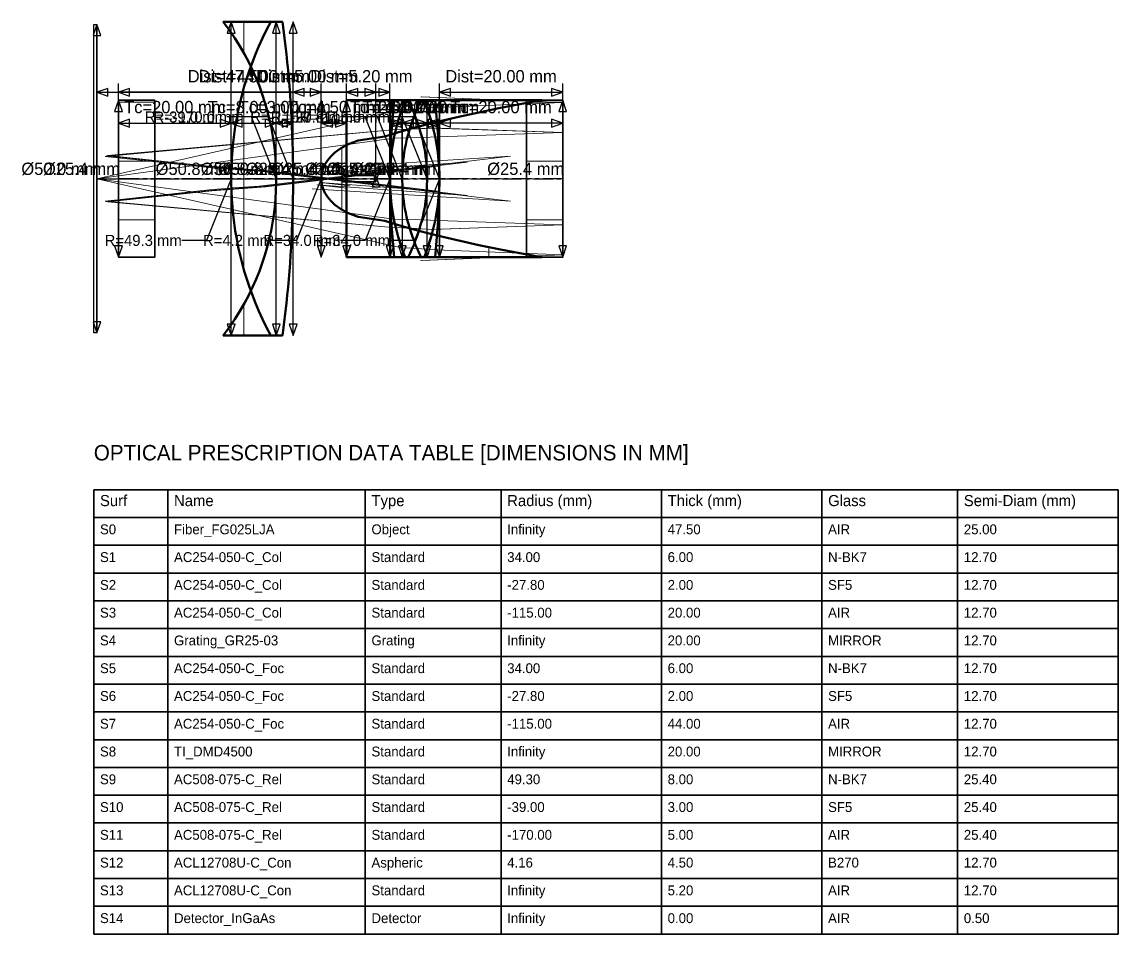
# Model space of a CAD drawing. Header units: metres. Extents: x -12 to 166, y -182 to 101.
# Drawn here: x -12.1 to 165.5, y -182.4 to -34.6 of the extents above; entities that cross this region are included whole.
import ezdxf
from ezdxf.enums import TextEntityAlignment as Align

# ---------------------------------------------------------------- set-up
doc = ezdxf.new("R2010")
doc.units = ezdxf.units.M
doc.linetypes.add('CENTER', pattern=[5.08, 3.175, -0.635, 0.635, -0.635])
for name, color, linetype, lineweight in [('ANNOTATIONS', 3, 'CONTINUOUS', 25), ('DIMENSIONS_LINEAR', 4, 'CONTINUOUS', 25), ('DIMENSIONS_RADIAL', 6, 'CONTINUOUS', 25), ('OPTICAL_AXIS', 1, 'CENTER', 25), ('OPTICS_COMPONENTS', 2, 'CONTINUOUS', 35), ('OPTICS_HATCH', 8, 'CONTINUOUS', 13), ('OPTICS_LENSES', 7, 'CONTINUOUS', 50), ('RAYS_785NM', 1, 'CONTINUOUS', 18), ('RAYS_850NM', 3, 'CONTINUOUS', 18), ('RAYS_900NM', 5, 'CONTINUOUS', 18), ('TITLE_BLOCK', 7, 'CONTINUOUS', 35)]:
    doc.layers.add(name, color=color, linetype=linetype, lineweight=lineweight)
doc.styles.add('OpenSansCondensed-Light', font='OpenSansCondensed-Light.ttf')
doc.dimstyles.new('EZDXF', dxfattribs={"dimtxt": 0.25, "dimasz": 0.175, "dimexe": 0.375, "dimexo": 0.125, "dimgap": 0.1, "dimtad": 1, "dimlfac": 100, "dimzin": 12, "dimdsep": 46, "dimtxsty": 'OpenSansCondensed-Light', "dimblk": 'ARCHTICK', "dimcen": 2.5, "dimazin": 3, "dimtfac": 0.5, "dimtmove": 2, "dimatfit": 3})

# ---------------------------------------------------------------- blocks, each defined once
blk = doc.blocks.new('_ARCHTICK')
at = {"color": 0, "linetype": 'BYBLOCK', "const_width": 0.15}
blk.add_lwpolyline([(-0.5, -0.5), (0.5, 0.5)], dxfattribs=at)

msp = doc.modelspace()

# ---------------------------------------------------------------- hatches: boundary and pattern name
at = {"layer": 'OPTICS_HATCH'}
h = msp.add_hatch(dxfattribs=at)
h.set_pattern_fill('ANSI31', scale=2.5, angle=45)
h.paths.add_polyline_path([(28.2, -34.6), (27.51, -35.9), (26.86, -37.21), (26.27, -38.51), (25.71, -39.81), (25.2, -41.11), (24.72, -42.42), (24.29, -43.72), (23.89, -45.02), (23.53, -46.32), (23.2, -47.63), (22.91, -48.93), (22.66, -50.23), (22.43, -51.53), (22.24, -52.84), (22.08, -54.14), (21.96, -55.44), (21.86, -56.74), (21.8, -58.05), (21.77, -59.35), (21.77, -60.65), (21.8, -61.95), (21.86, -63.26), (21.96, -64.56), (22.08, -65.86), (22.24, -67.16), (22.43, -68.47), (22.66, -69.77), (22.91, -71.07), (23.2, -72.37), (23.53, -73.68), (23.89, -74.98), (24.29, -76.28), (24.72, -77.58), (25.2, -78.89), (25.71, -80.19), (26.27, -81.49), (26.86, -82.79), (27.51, -84.1), (28.2, -85.4), (20.48, -85.4), (20.48, -85.4), (21.46, -84.1), (22.35, -82.79), (23.17, -81.49), (23.92, -80.19), (24.61, -78.89), (25.24, -77.58), (25.82, -76.28), (26.34, -74.98), (26.81, -73.68), (27.23, -72.37), (27.6, -71.07), (27.93, -69.77), (28.22, -68.47), (28.46, -67.16), (28.66, -65.86), (28.82, -64.56), (28.94, -63.26), (29.02, -61.95), (29.06, -60.65), (29.06, -59.35), (29.02, -58.05), (28.94, -56.74), (28.82, -55.44), (28.66, -54.14), (28.46, -52.84), (28.22, -51.53), (27.93, -50.23), (27.6, -48.93), (27.23, -47.63), (26.81, -46.32), (26.34, -45.02), (25.82, -43.72), (25.24, -42.42), (24.61, -41.11), (23.92, -39.81), (23.17, -38.51), (22.35, -37.21), (21.46, -35.9), (20.48, -34.6), (28.2, -34.6)])
h = msp.add_hatch(dxfattribs=at)
h.set_pattern_fill('ANSI31', scale=2.5, angle=45)
h.paths.add_polyline_path([(20.48, -34.6), (21.46, -35.9), (22.35, -37.21), (23.17, -38.51), (23.92, -39.81), (24.61, -41.11), (25.24, -42.42), (25.82, -43.72), (26.34, -45.02), (26.81, -46.32), (27.23, -47.63), (27.6, -48.93), (27.93, -50.23), (28.22, -51.53), (28.46, -52.84), (28.66, -54.14), (28.82, -55.44), (28.94, -56.74), (29.02, -58.05), (29.06, -59.35), (29.06, -60.65), (29.02, -61.95), (28.94, -63.26), (28.82, -64.56), (28.66, -65.86), (28.46, -67.16), (28.22, -68.47), (27.93, -69.77), (27.6, -71.07), (27.23, -72.37), (26.81, -73.68), (26.34, -74.98), (25.82, -76.28), (25.24, -77.58), (24.61, -78.89), (23.92, -80.19), (23.17, -81.49), (22.35, -82.79), (21.46, -84.1), (20.48, -85.4), (30.07, -85.4), (30.07, -85.4), (30.24, -84.1), (30.41, -82.79), (30.56, -81.49), (30.71, -80.19), (30.85, -78.89), (30.98, -77.58), (31.09, -76.28), (31.2, -74.98), (31.3, -73.68), (31.4, -72.37), (31.48, -71.07), (31.55, -69.77), (31.62, -68.47), (31.67, -67.16), (31.72, -65.86), (31.75, -64.56), (31.78, -63.26), (31.8, -61.95), (31.81, -60.65), (31.81, -59.35), (31.8, -58.05), (31.78, -56.74), (31.75, -55.44), (31.72, -54.14), (31.67, -52.84), (31.62, -51.53), (31.55, -50.23), (31.48, -48.93), (31.4, -47.63), (31.3, -46.32), (31.2, -45.02), (31.09, -43.72), (30.98, -42.42), (30.85, -41.11), (30.71, -39.81), (30.56, -38.51), (30.41, -37.21), (30.24, -35.9), (30.07, -34.6), (20.48, -34.6)])
h = msp.add_hatch(dxfattribs=at)
h.set_pattern_fill('ANSI37', scale=3, angle=45)
h.paths.add_polyline_path([(3.5, -72.7), (3.5, -47.3), (9.37, -47.3), (9.37, -72.7)])
h = msp.add_hatch(dxfattribs=at)
h.set_pattern_fill('ANSI31', scale=2.5, angle=45)
h.paths.add_polyline_path([(72.13, -47.3), (68.53, -47.95), (65.12, -48.6), (61.91, -49.25), (58.89, -49.91), (56.06, -50.56), (53.42, -51.21), (50.98, -51.86), (48.73, -52.51), (46.67, -53.16), (42.32, -53.81), (40.64, -54.46), (39.47, -55.12), (38.58, -55.77), (37.9, -56.42), (37.37, -57.07), (36.96, -57.72), (36.67, -58.37), (36.48, -59.02), (36.39, -59.67), (36.39, -60.33), (36.48, -60.98), (36.67, -61.63), (36.96, -62.28), (37.37, -62.93), (37.9, -63.58), (38.58, -64.23), (39.47, -64.88), (40.64, -65.54), (42.32, -66.19), (46.67, -66.84), (48.73, -67.49), (50.98, -68.14), (53.42, -68.79), (56.06, -69.44), (58.89, -70.09), (61.91, -70.75), (65.12, -71.4), (68.53, -72.05), (72.13, -72.7), (40.48, -72.7), (40.48, -72.7), (40.48, -72.05), (40.48, -71.4), (40.48, -70.75), (40.48, -70.09), (40.48, -69.44), (40.48, -68.79), (40.48, -68.14), (40.48, -67.49), (40.48, -66.84), (40.48, -66.19), (40.48, -65.54), (40.48, -64.88), (40.48, -64.23), (40.48, -63.58), (40.48, -62.93), (40.48, -62.28), (40.48, -61.63), (40.48, -60.98), (40.48, -60.33), (40.48, -59.67), (40.48, -59.02), (40.48, -58.37), (40.48, -57.72), (40.48, -57.07), (40.48, -56.42), (40.48, -55.77), (40.48, -55.12), (40.48, -54.46), (40.48, -53.81), (40.48, -53.16), (40.48, -52.51), (40.48, -51.86), (40.48, -51.21), (40.48, -50.56), (40.48, -49.91), (40.48, -49.25), (40.48, -48.6), (40.48, -47.95), (40.48, -47.3), (72.13, -47.3)])
h = msp.add_hatch(dxfattribs=at)
h.set_pattern_fill('ANSI31', scale=2.5, angle=45)
h.paths.add_polyline_path([(49.96, -47.3), (49.71, -47.95), (49.47, -48.6), (49.24, -49.25), (49.03, -49.91), (48.84, -50.56), (48.66, -51.21), (48.49, -51.86), (48.34, -52.51), (48.19, -53.16), (48.07, -53.81), (47.95, -54.46), (47.85, -55.12), (47.76, -55.77), (47.69, -56.42), (47.63, -57.07), (47.58, -57.72), (47.54, -58.37), (47.51, -59.02), (47.5, -59.67), (47.5, -60.33), (47.51, -60.98), (47.54, -61.63), (47.58, -62.28), (47.63, -62.93), (47.69, -63.58), (47.76, -64.23), (47.85, -64.88), (47.95, -65.54), (48.07, -66.19), (48.19, -66.84), (48.34, -67.49), (48.49, -68.14), (48.66, -68.79), (48.84, -69.44), (49.03, -70.09), (49.24, -70.75), (49.47, -71.4), (49.71, -72.05), (49.96, -72.7), (50.43, -72.7), (50.43, -72.7), (50.75, -72.05), (51.06, -71.4), (51.34, -70.75), (51.6, -70.09), (51.85, -69.44), (52.07, -68.79), (52.28, -68.14), (52.47, -67.49), (52.65, -66.84), (52.8, -66.19), (52.94, -65.54), (53.07, -64.88), (53.18, -64.23), (53.27, -63.58), (53.35, -62.93), (53.41, -62.28), (53.45, -61.63), (53.48, -60.98), (53.5, -60.33), (53.5, -59.67), (53.48, -59.02), (53.45, -58.37), (53.41, -57.72), (53.35, -57.07), (53.27, -56.42), (53.18, -55.77), (53.07, -55.12), (52.94, -54.46), (52.8, -53.81), (52.65, -53.16), (52.47, -52.51), (52.28, -51.86), (52.07, -51.21), (51.85, -50.56), (51.6, -49.91), (51.34, -49.25), (51.06, -48.6), (50.75, -47.95), (50.43, -47.3), (49.96, -47.3)])
h = msp.add_hatch(dxfattribs=at)
h.set_pattern_fill('ANSI31', scale=2.5, angle=45)
h.paths.add_polyline_path([(52.57, -72.7), (52.25, -72.05), (51.94, -71.4), (51.66, -70.75), (51.4, -70.09), (51.15, -69.44), (50.93, -68.79), (50.72, -68.14), (50.53, -67.49), (50.35, -66.84), (50.2, -66.19), (50.06, -65.54), (49.93, -64.88), (49.82, -64.23), (49.73, -63.58), (49.65, -62.93), (49.59, -62.28), (49.55, -61.63), (49.52, -60.98), (49.5, -60.33), (49.5, -59.67), (49.52, -59.02), (49.55, -58.37), (49.59, -57.72), (49.65, -57.07), (49.73, -56.42), (49.82, -55.77), (49.93, -55.12), (50.06, -54.46), (50.2, -53.81), (50.35, -53.16), (50.53, -52.51), (50.72, -51.86), (50.93, -51.21), (51.15, -50.56), (51.4, -49.91), (51.66, -49.25), (51.94, -48.6), (52.25, -47.95), (52.57, -47.3), (48.2, -47.3), (48.2, -47.3), (48.13, -47.95), (48.07, -48.6), (48, -49.25), (47.94, -49.91), (47.89, -50.56), (47.84, -51.21), (47.79, -51.86), (47.74, -52.51), (47.7, -53.16), (47.67, -53.81), (47.63, -54.46), (47.6, -55.12), (47.58, -55.77), (47.56, -56.42), (47.54, -57.07), (47.52, -57.72), (47.51, -58.37), (47.5, -59.02), (47.5, -59.67), (47.5, -60.33), (47.5, -60.98), (47.51, -61.63), (47.52, -62.28), (47.54, -62.93), (47.56, -63.58), (47.58, -64.23), (47.6, -64.88), (47.63, -65.54), (47.67, -66.19), (47.7, -66.84), (47.74, -67.49), (47.79, -68.14), (47.84, -68.79), (47.89, -69.44), (47.94, -70.09), (48, -70.75), (48.07, -71.4), (48.13, -72.05), (48.2, -72.7), (52.57, -72.7)])
h = msp.add_hatch(dxfattribs=at)
h.set_pattern_fill('ANSI31', scale=2.5, angle=45)
h.paths.add_polyline_path([(53.04, -72.7), (53.29, -72.05), (53.53, -71.4), (53.76, -70.75), (53.97, -70.09), (54.16, -69.44), (54.34, -68.79), (54.51, -68.14), (54.66, -67.49), (54.81, -66.84), (54.93, -66.19), (55.05, -65.54), (55.15, -64.88), (55.24, -64.23), (55.31, -63.58), (55.37, -62.93), (55.42, -62.28), (55.46, -61.63), (55.49, -60.98), (55.5, -60.33), (55.5, -59.67), (55.49, -59.02), (55.46, -58.37), (55.42, -57.72), (55.37, -57.07), (55.31, -56.42), (55.24, -55.77), (55.15, -55.12), (55.05, -54.46), (54.93, -53.81), (54.81, -53.16), (54.66, -52.51), (54.51, -51.86), (54.34, -51.21), (54.16, -50.56), (53.97, -49.91), (53.76, -49.25), (53.53, -48.6), (53.29, -47.95), (53.04, -47.3), (52.57, -47.3), (52.57, -47.3), (52.25, -47.95), (51.94, -48.6), (51.66, -49.25), (51.4, -49.91), (51.15, -50.56), (50.93, -51.21), (50.72, -51.86), (50.53, -52.51), (50.35, -53.16), (50.2, -53.81), (50.06, -54.46), (49.93, -55.12), (49.82, -55.77), (49.73, -56.42), (49.65, -57.07), (49.59, -57.72), (49.55, -58.37), (49.52, -59.02), (49.5, -59.67), (49.5, -60.33), (49.52, -60.98), (49.55, -61.63), (49.59, -62.28), (49.65, -62.93), (49.73, -63.58), (49.82, -64.23), (49.93, -64.88), (50.06, -65.54), (50.2, -66.19), (50.35, -66.84), (50.53, -67.49), (50.72, -68.14), (50.93, -68.79), (51.15, -69.44), (51.4, -70.09), (51.66, -70.75), (51.94, -71.4), (52.25, -72.05), (52.57, -72.7), (53.04, -72.7)])
h = msp.add_hatch(dxfattribs=at)
h.set_pattern_fill('ANSI31', scale=2.5, angle=45)
h.paths.add_polyline_path([(50.43, -47.3), (50.75, -47.95), (51.06, -48.6), (51.34, -49.25), (51.6, -49.91), (51.85, -50.56), (52.07, -51.21), (52.28, -51.86), (52.47, -52.51), (52.65, -53.16), (52.8, -53.81), (52.94, -54.46), (53.07, -55.12), (53.18, -55.77), (53.27, -56.42), (53.35, -57.07), (53.41, -57.72), (53.45, -58.37), (53.48, -59.02), (53.5, -59.67), (53.5, -60.33), (53.48, -60.98), (53.45, -61.63), (53.41, -62.28), (53.35, -62.93), (53.27, -63.58), (53.18, -64.23), (53.07, -64.88), (52.94, -65.54), (52.8, -66.19), (52.65, -66.84), (52.47, -67.49), (52.28, -68.14), (52.07, -68.79), (51.85, -69.44), (51.6, -70.09), (51.34, -70.75), (51.06, -71.4), (50.75, -72.05), (50.43, -72.7), (54.8, -72.7), (54.8, -72.7), (54.87, -72.05), (54.93, -71.4), (55, -70.75), (55.06, -70.09), (55.11, -69.44), (55.16, -68.79), (55.21, -68.14), (55.26, -67.49), (55.3, -66.84), (55.33, -66.19), (55.37, -65.54), (55.4, -64.88), (55.42, -64.23), (55.44, -63.58), (55.46, -62.93), (55.48, -62.28), (55.49, -61.63), (55.5, -60.98), (55.5, -60.33), (55.5, -59.67), (55.5, -59.02), (55.49, -58.37), (55.48, -57.72), (55.46, -57.07), (55.44, -56.42), (55.42, -55.77), (55.4, -55.12), (55.37, -54.46), (55.33, -53.81), (55.3, -53.16), (55.26, -52.51), (55.21, -51.86), (55.16, -51.21), (55.11, -50.56), (55.06, -49.91), (55, -49.25), (54.93, -48.6), (54.87, -47.95), (54.8, -47.3), (50.43, -47.3)])
h = msp.add_hatch(dxfattribs=at)
h.set_pattern_fill('ANSI37', scale=3, angle=45)
h.paths.add_polyline_path([(75.5, -47.3), (75.5, -72.7), (69.63, -72.7), (69.63, -47.3)])

# ---------------------------------------------------------------- linework, layer by layer
at = {"layer": 'ANNOTATIONS'}
msp.add_lwpolyline([(0, -35), (0, -85), (-0.5, -85), (-0.5, -35)], close=True, dxfattribs=at)
at = {"layer": 'DIMENSIONS_LINEAR'}
for p, q in [((0, -85), (0, -35)), ((21.76, -85.4), (21.76, -34.6)), ((29.07, -85.4), (29.07, -34.6)), ((31.81, -85.4), (31.81, -34.6)), ((0, -60), (0, -44.6)), ((0, -46), (47.5, -46)), ((3.5, -60), (3.5, -44.6)), ((47.5, -46), (3.5, -46)), ((31.81, -60), (31.81, -44.6)), ((31.81, -46), (36.37, -46)), ((36.37, -60), (36.37, -44.6)), ((40.48, -60), (40.48, -44.6)), ((40.48, -46), (45.23, -46)), ((45.23, -60), (45.23, -44.6)), ((47.5, -60), (47.5, -44.6)), ((47.5, -60), (47.5, -44.6)), ((55.5, -60), (55.5, -44.6)), ((55.5, -46), (75.5, -46)), ((75.5, -60), (75.5, -44.6)), ((3.5, -47.3), (3.5, -72.7)), ((36.37, -72.7), (36.37, -47.3)), ((40.48, -72.7), (40.48, -47.3)), ((47.5, -72.7), (47.5, -47.3)), ((47.5, -47.3), (47.5, -72.7)), ((49.5, -47.3), (49.5, -72.7)), ((53.5, -72.7), (53.5, -47.3)), ((55.5, -72.7), (55.5, -47.3)), ((55.5, -47.3), (55.5, -72.7)), ((75.5, -72.7), (75.5, -47.3)), ((3.5, -60), (3.5, -50.1)), ((3.5, -51), (21.76, -51)), ((21.76, -60), (21.76, -50.1)), ((21.76, -60), (21.76, -50.1)), ((21.76, -51), (29.07, -51)), ((29.07, -60), (29.07, -50.1)), ((29.07, -60), (29.07, -50.1)), ((29.07, -51), (31.81, -51)), ((31.81, -60), (31.81, -50.1)), ((36.37, -60), (36.37, -50.1)), ((36.37, -51), (40.48, -51)), ((40.48, -60), (40.48, -50.1)), ((47.5, -60), (47.5, -50.1)), ((47.5, -60), (47.5, -50.1)), ((47.5, -51), (53.5, -51)), ((49.5, -51), (47.5, -51)), ((49.5, -60), (49.5, -50.1)), ((49.5, -60), (49.5, -50.1)), ((55.5, -51), (49.5, -51)), ((53.5, -60), (53.5, -50.1)), ((53.5, -60), (53.5, -50.1)), ((53.5, -51), (55.5, -51)), ((55.5, -60), (55.5, -50.1)), ((55.5, -60), (55.5, -50.1)), ((55.5, -60), (55.5, -50.1)), ((75.5, -51), (55.5, -51)), ((75.5, -60), (75.5, -50.1)), ((45.23, -60.5), (45.23, -59.5))]:
    msp.add_line(p, q, dxfattribs=at)
for points in [[(0, -35), (-0.63, -36.8), (0.63, -36.8)], [(21.76, -34.6), (21.13, -36.4), (22.39, -36.4)], [(29.07, -34.6), (28.44, -36.4), (29.7, -36.4)], [(31.81, -34.6), (31.18, -36.4), (32.44, -36.4)], [(0, -46), (1.8, -46.63), (1.8, -45.37)], [(3.5, -46), (5.3, -46.63), (5.3, -45.37)], [(31.81, -46), (33.61, -46.63), (33.61, -45.37)], [(36.37, -46), (34.57, -45.37), (34.57, -46.63)], [(40.48, -46), (42.28, -46.63), (42.28, -45.37)], [(45.23, -46), (43.43, -45.37), (43.43, -46.63)], [(47.5, -46), (45.7, -45.37), (45.7, -46.63)], [(47.5, -46), (45.7, -45.37), (45.7, -46.63)], [(55.5, -46), (57.3, -46.63), (57.3, -45.37)], [(75.5, -46), (73.7, -45.37), (73.7, -46.63)], [(3.5, -47.3), (2.87, -49.1), (4.13, -49.1)], [(36.37, -47.3), (35.74, -49.1), (37, -49.1)], [(40.48, -47.3), (39.85, -49.1), (41.11, -49.1)], [(47.5, -47.3), (46.87, -49.1), (48.13, -49.1)], [(47.5, -47.3), (46.87, -49.1), (48.13, -49.1)], [(49.5, -47.3), (48.87, -49.1), (50.13, -49.1)], [(53.5, -47.3), (52.87, -49.1), (54.13, -49.1)], [(55.5, -47.3), (54.87, -49.1), (56.13, -49.1)], [(55.5, -47.3), (54.87, -49.1), (56.13, -49.1)], [(75.5, -47.3), (74.87, -49.1), (76.13, -49.1)], [(3.5, -51), (5.3, -51.63), (5.3, -50.37)], [(21.76, -51), (19.96, -50.37), (19.96, -51.63)], [(21.76, -51), (23.56, -51.63), (23.56, -50.37)], [(29.07, -51), (27.27, -50.37), (27.27, -51.63)], [(29.07, -51), (30.87, -51.63), (30.87, -50.37)], [(31.81, -51), (30.01, -50.37), (30.01, -51.63)], [(36.37, -51), (38.17, -51.63), (38.17, -50.37)], [(40.48, -51), (38.68, -50.37), (38.68, -51.63)], [(47.5, -51), (49.3, -51.63), (49.3, -50.37)], [(47.5, -51), (49.3, -51.63), (49.3, -50.37)], [(49.5, -51), (47.7, -50.37), (47.7, -51.63)], [(49.5, -51), (51.3, -51.63), (51.3, -50.37)], [(53.5, -51), (51.7, -50.37), (51.7, -51.63)], [(53.5, -51), (55.3, -51.63), (55.3, -50.37)], [(55.5, -51), (53.7, -50.37), (53.7, -51.63)], [(55.5, -51), (53.7, -50.37), (53.7, -51.63)], [(55.5, -51), (57.3, -51.63), (57.3, -50.37)], [(75.5, -51), (73.7, -50.37), (73.7, -51.63)], [(45.23, -60.5), (45.86, -58.7), (44.6, -58.7)], [(45.23, -59.5), (44.6, -61.3), (45.86, -61.3)], [(3.5, -72.7), (4.13, -70.9), (2.87, -70.9)], [(36.37, -72.7), (37, -70.9), (35.74, -70.9)], [(40.48, -72.7), (41.11, -70.9), (39.85, -70.9)], [(47.5, -72.7), (48.13, -70.9), (46.87, -70.9)], [(47.5, -72.7), (48.13, -70.9), (46.87, -70.9)], [(49.5, -72.7), (50.13, -70.9), (48.87, -70.9)], [(53.5, -72.7), (54.13, -70.9), (52.87, -70.9)], [(55.5, -72.7), (56.13, -70.9), (54.87, -70.9)], [(55.5, -72.7), (56.13, -70.9), (54.87, -70.9)], [(75.5, -72.7), (76.13, -70.9), (74.87, -70.9)], [(0, -85), (0.63, -83.2), (-0.63, -83.2)], [(21.76, -85.4), (22.39, -83.6), (21.13, -83.6)], [(29.07, -85.4), (29.7, -83.6), (28.44, -83.6)], [(31.81, -85.4), (32.44, -83.6), (31.18, -83.6)]]:
    msp.add_lwpolyline(points, close=True, dxfattribs=at)
at = {"layer": 'OPTICAL_AXIS'}
for p, q in [((0, -60), (47.5, -60)), ((47.5, -60), (3.5, -60)), ((3.5, -60), (21.76, -60)), ((21.76, -60), (29.07, -60)), ((29.07, -60), (31.81, -60)), ((31.81, -60), (36.37, -60)), ((36.37, -60), (40.48, -60)), ((40.48, -60), (45.23, -60)), ((47.5, -60), (53.5, -60)), ((49.5, -60), (47.5, -60)), ((55.5, -60), (49.5, -60)), ((53.5, -60), (55.5, -60)), ((55.5, -60), (75.5, -60)), ((75.5, -60), (55.5, -60))]:
    msp.add_line(p, q, dxfattribs=at)
at = {"layer": 'OPTICS_COMPONENTS'}
for points in [[(3.5, -72.7), (3.5, -47.3), (9.37, -47.3), (9.37, -72.7)], [(75.5, -47.3), (75.5, -72.7), (69.63, -72.7), (69.63, -47.3)], [(45.23, -59.5), (45.23, -60.5), (39.75, -60.5), (39.75, -59.5)]]:
    msp.add_lwpolyline(points, close=True, dxfattribs=at)
at = {"layer": 'OPTICS_LENSES'}
for points in [[(28.2, -34.6), (27.51, -35.9), (26.86, -37.21), (26.27, -38.51), (25.71, -39.81), (25.2, -41.11), (24.72, -42.42), (24.29, -43.72), (23.89, -45.02), (23.53, -46.32), (23.2, -47.63), (22.91, -48.93), (22.66, -50.23), (22.43, -51.53), (22.24, -52.84), (22.08, -54.14), (21.96, -55.44), (21.86, -56.74), (21.8, -58.05), (21.77, -59.35), (21.77, -60.65), (21.8, -61.95), (21.86, -63.26), (21.96, -64.56), (22.08, -65.86), (22.24, -67.16), (22.43, -68.47), (22.66, -69.77), (22.91, -71.07), (23.2, -72.37), (23.53, -73.68), (23.89, -74.98), (24.29, -76.28), (24.72, -77.58), (25.2, -78.89), (25.71, -80.19), (26.27, -81.49), (26.86, -82.79), (27.51, -84.1), (28.2, -85.4), (20.48, -85.4), (20.48, -85.4), (21.46, -84.1), (22.35, -82.79), (23.17, -81.49), (23.92, -80.19), (24.61, -78.89), (25.24, -77.58), (25.82, -76.28), (26.34, -74.98), (26.81, -73.68), (27.23, -72.37), (27.6, -71.07), (27.93, -69.77), (28.22, -68.47), (28.46, -67.16), (28.66, -65.86), (28.82, -64.56), (28.94, -63.26), (29.02, -61.95), (29.06, -60.65), (29.06, -59.35), (29.02, -58.05), (28.94, -56.74), (28.82, -55.44), (28.66, -54.14), (28.46, -52.84), (28.22, -51.53), (27.93, -50.23), (27.6, -48.93), (27.23, -47.63), (26.81, -46.32), (26.34, -45.02), (25.82, -43.72), (25.24, -42.42), (24.61, -41.11), (23.92, -39.81), (23.17, -38.51), (22.35, -37.21), (21.46, -35.9), (20.48, -34.6), (28.2, -34.6)], [(20.48, -34.6), (21.46, -35.9), (22.35, -37.21), (23.17, -38.51), (23.92, -39.81), (24.61, -41.11), (25.24, -42.42), (25.82, -43.72), (26.34, -45.02), (26.81, -46.32), (27.23, -47.63), (27.6, -48.93), (27.93, -50.23), (28.22, -51.53), (28.46, -52.84), (28.66, -54.14), (28.82, -55.44), (28.94, -56.74), (29.02, -58.05), (29.06, -59.35), (29.06, -60.65), (29.02, -61.95), (28.94, -63.26), (28.82, -64.56), (28.66, -65.86), (28.46, -67.16), (28.22, -68.47), (27.93, -69.77), (27.6, -71.07), (27.23, -72.37), (26.81, -73.68), (26.34, -74.98), (25.82, -76.28), (25.24, -77.58), (24.61, -78.89), (23.92, -80.19), (23.17, -81.49), (22.35, -82.79), (21.46, -84.1), (20.48, -85.4), (30.07, -85.4), (30.07, -85.4), (30.24, -84.1), (30.41, -82.79), (30.56, -81.49), (30.71, -80.19), (30.85, -78.89), (30.98, -77.58), (31.09, -76.28), (31.2, -74.98), (31.3, -73.68), (31.4, -72.37), (31.48, -71.07), (31.55, -69.77), (31.62, -68.47), (31.67, -67.16), (31.72, -65.86), (31.75, -64.56), (31.78, -63.26), (31.8, -61.95), (31.81, -60.65), (31.81, -59.35), (31.8, -58.05), (31.78, -56.74), (31.75, -55.44), (31.72, -54.14), (31.67, -52.84), (31.62, -51.53), (31.55, -50.23), (31.48, -48.93), (31.4, -47.63), (31.3, -46.32), (31.2, -45.02), (31.09, -43.72), (30.98, -42.42), (30.85, -41.11), (30.71, -39.81), (30.56, -38.51), (30.41, -37.21), (30.24, -35.9), (30.07, -34.6), (20.48, -34.6)], [(72.13, -47.3), (68.53, -47.95), (65.12, -48.6), (61.91, -49.25), (58.89, -49.91), (56.06, -50.56), (53.42, -51.21), (50.98, -51.86), (48.73, -52.51), (46.67, -53.16), (42.32, -53.81), (40.64, -54.46), (39.47, -55.12), (38.58, -55.77), (37.9, -56.42), (37.37, -57.07), (36.96, -57.72), (36.67, -58.37), (36.48, -59.02), (36.39, -59.67), (36.39, -60.33), (36.48, -60.98), (36.67, -61.63), (36.96, -62.28), (37.37, -62.93), (37.9, -63.58), (38.58, -64.23), (39.47, -64.88), (40.64, -65.54), (42.32, -66.19), (46.67, -66.84), (48.73, -67.49), (50.98, -68.14), (53.42, -68.79), (56.06, -69.44), (58.89, -70.09), (61.91, -70.75), (65.12, -71.4), (68.53, -72.05), (72.13, -72.7), (40.48, -72.7), (40.48, -72.7), (40.48, -72.05), (40.48, -71.4), (40.48, -70.75), (40.48, -70.09), (40.48, -69.44), (40.48, -68.79), (40.48, -68.14), (40.48, -67.49), (40.48, -66.84), (40.48, -66.19), (40.48, -65.54), (40.48, -64.88), (40.48, -64.23), (40.48, -63.58), (40.48, -62.93), (40.48, -62.28), (40.48, -61.63), (40.48, -60.98), (40.48, -60.33), (40.48, -59.67), (40.48, -59.02), (40.48, -58.37), (40.48, -57.72), (40.48, -57.07), (40.48, -56.42), (40.48, -55.77), (40.48, -55.12), (40.48, -54.46), (40.48, -53.81), (40.48, -53.16), (40.48, -52.51), (40.48, -51.86), (40.48, -51.21), (40.48, -50.56), (40.48, -49.91), (40.48, -49.25), (40.48, -48.6), (40.48, -47.95), (40.48, -47.3), (72.13, -47.3)], [(49.96, -47.3), (49.71, -47.95), (49.47, -48.6), (49.24, -49.25), (49.03, -49.91), (48.84, -50.56), (48.66, -51.21), (48.49, -51.86), (48.34, -52.51), (48.19, -53.16), (48.07, -53.81), (47.95, -54.46), (47.85, -55.12), (47.76, -55.77), (47.69, -56.42), (47.63, -57.07), (47.58, -57.72), (47.54, -58.37), (47.51, -59.02), (47.5, -59.67), (47.5, -60.33), (47.51, -60.98), (47.54, -61.63), (47.58, -62.28), (47.63, -62.93), (47.69, -63.58), (47.76, -64.23), (47.85, -64.88), (47.95, -65.54), (48.07, -66.19), (48.19, -66.84), (48.34, -67.49), (48.49, -68.14), (48.66, -68.79), (48.84, -69.44), (49.03, -70.09), (49.24, -70.75), (49.47, -71.4), (49.71, -72.05), (49.96, -72.7), (50.43, -72.7), (50.43, -72.7), (50.75, -72.05), (51.06, -71.4), (51.34, -70.75), (51.6, -70.09), (51.85, -69.44), (52.07, -68.79), (52.28, -68.14), (52.47, -67.49), (52.65, -66.84), (52.8, -66.19), (52.94, -65.54), (53.07, -64.88), (53.18, -64.23), (53.27, -63.58), (53.35, -62.93), (53.41, -62.28), (53.45, -61.63), (53.48, -60.98), (53.5, -60.33), (53.5, -59.67), (53.48, -59.02), (53.45, -58.37), (53.41, -57.72), (53.35, -57.07), (53.27, -56.42), (53.18, -55.77), (53.07, -55.12), (52.94, -54.46), (52.8, -53.81), (52.65, -53.16), (52.47, -52.51), (52.28, -51.86), (52.07, -51.21), (51.85, -50.56), (51.6, -49.91), (51.34, -49.25), (51.06, -48.6), (50.75, -47.95), (50.43, -47.3), (49.96, -47.3)], [(52.57, -72.7), (52.25, -72.05), (51.94, -71.4), (51.66, -70.75), (51.4, -70.09), (51.15, -69.44), (50.93, -68.79), (50.72, -68.14), (50.53, -67.49), (50.35, -66.84), (50.2, -66.19), (50.06, -65.54), (49.93, -64.88), (49.82, -64.23), (49.73, -63.58), (49.65, -62.93), (49.59, -62.28), (49.55, -61.63), (49.52, -60.98), (49.5, -60.33), (49.5, -59.67), (49.52, -59.02), (49.55, -58.37), (49.59, -57.72), (49.65, -57.07), (49.73, -56.42), (49.82, -55.77), (49.93, -55.12), (50.06, -54.46), (50.2, -53.81), (50.35, -53.16), (50.53, -52.51), (50.72, -51.86), (50.93, -51.21), (51.15, -50.56), (51.4, -49.91), (51.66, -49.25), (51.94, -48.6), (52.25, -47.95), (52.57, -47.3), (48.2, -47.3), (48.2, -47.3), (48.13, -47.95), (48.07, -48.6), (48, -49.25), (47.94, -49.91), (47.89, -50.56), (47.84, -51.21), (47.79, -51.86), (47.74, -52.51), (47.7, -53.16), (47.67, -53.81), (47.63, -54.46), (47.6, -55.12), (47.58, -55.77), (47.56, -56.42), (47.54, -57.07), (47.52, -57.72), (47.51, -58.37), (47.5, -59.02), (47.5, -59.67), (47.5, -60.33), (47.5, -60.98), (47.51, -61.63), (47.52, -62.28), (47.54, -62.93), (47.56, -63.58), (47.58, -64.23), (47.6, -64.88), (47.63, -65.54), (47.67, -66.19), (47.7, -66.84), (47.74, -67.49), (47.79, -68.14), (47.84, -68.79), (47.89, -69.44), (47.94, -70.09), (48, -70.75), (48.07, -71.4), (48.13, -72.05), (48.2, -72.7), (52.57, -72.7)], [(53.04, -72.7), (53.29, -72.05), (53.53, -71.4), (53.76, -70.75), (53.97, -70.09), (54.16, -69.44), (54.34, -68.79), (54.51, -68.14), (54.66, -67.49), (54.81, -66.84), (54.93, -66.19), (55.05, -65.54), (55.15, -64.88), (55.24, -64.23), (55.31, -63.58), (55.37, -62.93), (55.42, -62.28), (55.46, -61.63), (55.49, -60.98), (55.5, -60.33), (55.5, -59.67), (55.49, -59.02), (55.46, -58.37), (55.42, -57.72), (55.37, -57.07), (55.31, -56.42), (55.24, -55.77), (55.15, -55.12), (55.05, -54.46), (54.93, -53.81), (54.81, -53.16), (54.66, -52.51), (54.51, -51.86), (54.34, -51.21), (54.16, -50.56), (53.97, -49.91), (53.76, -49.25), (53.53, -48.6), (53.29, -47.95), (53.04, -47.3), (52.57, -47.3), (52.57, -47.3), (52.25, -47.95), (51.94, -48.6), (51.66, -49.25), (51.4, -49.91), (51.15, -50.56), (50.93, -51.21), (50.72, -51.86), (50.53, -52.51), (50.35, -53.16), (50.2, -53.81), (50.06, -54.46), (49.93, -55.12), (49.82, -55.77), (49.73, -56.42), (49.65, -57.07), (49.59, -57.72), (49.55, -58.37), (49.52, -59.02), (49.5, -59.67), (49.5, -60.33), (49.52, -60.98), (49.55, -61.63), (49.59, -62.28), (49.65, -62.93), (49.73, -63.58), (49.82, -64.23), (49.93, -64.88), (50.06, -65.54), (50.2, -66.19), (50.35, -66.84), (50.53, -67.49), (50.72, -68.14), (50.93, -68.79), (51.15, -69.44), (51.4, -70.09), (51.66, -70.75), (51.94, -71.4), (52.25, -72.05), (52.57, -72.7), (53.04, -72.7)], [(50.43, -47.3), (50.75, -47.95), (51.06, -48.6), (51.34, -49.25), (51.6, -49.91), (51.85, -50.56), (52.07, -51.21), (52.28, -51.86), (52.47, -52.51), (52.65, -53.16), (52.8, -53.81), (52.94, -54.46), (53.07, -55.12), (53.18, -55.77), (53.27, -56.42), (53.35, -57.07), (53.41, -57.72), (53.45, -58.37), (53.48, -59.02), (53.5, -59.67), (53.5, -60.33), (53.48, -60.98), (53.45, -61.63), (53.41, -62.28), (53.35, -62.93), (53.27, -63.58), (53.18, -64.23), (53.07, -64.88), (52.94, -65.54), (52.8, -66.19), (52.65, -66.84), (52.47, -67.49), (52.28, -68.14), (52.07, -68.79), (51.85, -69.44), (51.6, -70.09), (51.34, -70.75), (51.06, -71.4), (50.75, -72.05), (50.43, -72.7), (54.8, -72.7), (54.8, -72.7), (54.87, -72.05), (54.93, -71.4), (55, -70.75), (55.06, -70.09), (55.11, -69.44), (55.16, -68.79), (55.21, -68.14), (55.26, -67.49), (55.3, -66.84), (55.33, -66.19), (55.37, -65.54), (55.4, -64.88), (55.42, -64.23), (55.44, -63.58), (55.46, -62.93), (55.48, -62.28), (55.49, -61.63), (55.5, -60.98), (55.5, -60.33), (55.5, -59.67), (55.5, -59.02), (55.49, -58.37), (55.48, -57.72), (55.46, -57.07), (55.44, -56.42), (55.42, -55.77), (55.4, -55.12), (55.37, -54.46), (55.33, -53.81), (55.3, -53.16), (55.26, -52.51), (55.21, -51.86), (55.16, -51.21), (55.11, -50.56), (55.06, -49.91), (55, -49.25), (54.93, -48.6), (54.87, -47.95), (54.8, -47.3), (50.43, -47.3)]]:
    msp.add_lwpolyline(points, close=True, dxfattribs=at)
at = {"layer": 'RAYS_785NM'}
for p, q in [((75.5, -47.66), (52.51, -46.73)), ((54.92, -48.49), (75.5, -47.66)), ((0, -60), (49.41, -48.77)), ((49.41, -48.77), (51.11, -48.73)), ((51.11, -48.73), (54.92, -48.49)), ((47.86, -52.07), (1.35, -56.38)), ((51, -51.99), (47.86, -52.07)), ((54.25, -51.78), (51, -51.99)), ((52.69, -53.34), (55.3, -53.22)), ((75.5, -52.53), (54.25, -51.78)), ((55.3, -53.22), (75.5, -52.53)), ((0, -60), (48.14, -53.44)), ((48.14, -53.44), (52.69, -53.34)), ((1.35, -56.38), (18.18, -58.18)), ((26.28, -61.21), (67.01, -56.33)), ((67.01, -56.33), (34.89, -58.38)), ((18.18, -58.18), (22.13, -58.5)), ((22.13, -58.5), (26.28, -58.79)), ((0, -60), (49.41, -71.23)), ((0, -60), (48.14, -66.56)), ((0, -60), (47.5, -60)), ((47.58, -60), (1.33, -60)), ((1.33, -60), (18.13, -60)), ((18.13, -60), (22.07, -60)), ((22.07, -60), (26.22, -60)), ((26.22, -60), (65.33, -60)), ((26.28, -58.79), (67.01, -63.67)), ((65.33, -60), (34.85, -60)), ((47.5, -60), (53.5, -60)), ((49.81, -60), (47.58, -60)), ((55.29, -60), (49.81, -60)), ((53.5, -60), (55.5, -60)), ((75.5, -60), (55.29, -60)), ((55.5, -60), (75.5, -60)), ((1.35, -63.62), (18.18, -61.82)), ((18.18, -61.82), (22.13, -61.5)), ((22.13, -61.5), (26.28, -61.21)), ((67.01, -63.67), (34.89, -61.62)), ((47.86, -67.93), (1.35, -63.62)), ((48.14, -66.56), (52.69, -66.66)), ((52.69, -66.66), (55.3, -66.78)), ((75.5, -67.47), (54.25, -68.22)), ((55.3, -66.78), (75.5, -67.47)), ((51, -68.01), (47.86, -67.93)), ((54.25, -68.22), (51, -68.01)), ((49.41, -71.23), (51.11, -71.27)), ((51.11, -71.27), (54.92, -71.51)), ((75.5, -72.34), (52.51, -73.27)), ((54.92, -71.51), (75.5, -72.34))]:
    msp.add_line(p, q, dxfattribs=at)
at = {"layer": 'RAYS_850NM'}
for p, q in [((75.5, -47.66), (52.57, -46.73)), ((54.92, -48.49), (75.5, -47.66)), ((0, -60), (49.41, -48.77)), ((49.41, -48.77), (51.11, -48.73)), ((51.11, -48.73), (54.92, -48.49)), ((47.84, -52.08), (1.58, -56.31)), ((50.94, -52), (47.84, -52.08)), ((54.3, -51.79), (50.94, -52)), ((52.69, -53.34), (55.3, -53.22)), ((75.5, -52.52), (54.3, -51.79)), ((55.3, -53.22), (75.5, -52.52)), ((0, -60), (48.14, -53.44)), ((48.14, -53.44), (52.69, -53.34)), ((1.58, -56.31), (18.43, -58.09)), ((18.43, -58.09), (23.06, -58.46)), ((23.06, -58.46), (26.91, -58.73)), ((26.91, -61.27), (60.02, -57.3)), ((60.02, -57.3), (35.67, -58.99)), ((35.67, -58.99), (40.52, -58.48)), ((0, -60), (49.41, -71.23)), ((0, -60), (48.14, -66.56)), ((0, -60), (47.5, -60)), ((47.56, -60), (1.57, -60)), ((1.57, -60), (18.37, -60)), ((18.37, -60), (23.01, -60)), ((23.01, -60), (26.86, -60)), ((26.86, -60), (59.33, -60)), ((26.91, -58.73), (60.02, -62.7)), ((59.33, -60), (35.61, -60)), ((35.61, -60), (40.46, -60)), ((47.5, -60), (53.5, -60)), ((49.75, -60), (47.56, -60)), ((55.33, -60), (49.75, -60)), ((53.5, -60), (55.5, -60)), ((75.5, -60), (55.33, -60)), ((55.5, -60), (75.5, -60)), ((1.58, -63.69), (18.43, -61.91)), ((18.43, -61.91), (23.06, -61.54)), ((23.06, -61.54), (26.91, -61.27)), ((60.02, -62.7), (35.67, -61.01)), ((35.67, -61.01), (40.52, -61.52)), ((47.84, -67.92), (1.58, -63.69)), ((48.14, -66.56), (52.69, -66.66)), ((52.69, -66.66), (55.3, -66.78)), ((75.5, -67.48), (54.3, -68.21)), ((55.3, -66.78), (75.5, -67.48)), ((50.94, -68), (47.84, -67.92)), ((54.3, -68.21), (50.94, -68)), ((49.41, -71.23), (51.11, -71.27)), ((51.11, -71.27), (54.92, -71.51)), ((75.5, -72.34), (52.57, -73.27)), ((54.92, -71.51), (75.5, -72.34))]:
    msp.add_line(p, q, dxfattribs=at)
at = {"layer": 'RAYS_900NM'}
for p, q in [((75.5, -47.66), (52.61, -46.73)), ((54.92, -48.49), (75.5, -47.66)), ((0, -60), (49.41, -48.77)), ((49.41, -48.77), (51.11, -48.73)), ((51.11, -48.73), (54.92, -48.49)), ((47.83, -52.08), (1.76, -56.26)), ((50.89, -52), (47.83, -52.08)), ((54.34, -51.79), (50.89, -52)), ((52.69, -53.34), (55.3, -53.22)), ((75.5, -52.52), (54.34, -51.79)), ((55.3, -53.22), (75.5, -52.52)), ((0, -60), (48.14, -53.44)), ((48.14, -53.44), (52.69, -53.34)), ((1.76, -56.26), (18.64, -58.02)), ((18.64, -58.02), (23.74, -58.43)), ((23.74, -58.43), (27.39, -58.68)), ((27.39, -61.32), (55.28, -57.96)), ((55.28, -57.96), (36.2, -59.36)), ((0, -60), (49.41, -71.23)), ((0, -60), (48.14, -66.56)), ((0, -60), (47.5, -60)), ((47.55, -60), (1.75, -60)), ((1.75, -60), (18.58, -60)), ((18.58, -60), (23.7, -60)), ((23.7, -60), (27.35, -60)), ((27.35, -60), (55.07, -60)), ((27.39, -58.68), (55.28, -62.04)), ((55.07, -60), (36.14, -60)), ((36.14, -60), (40.97, -60)), ((36.2, -59.36), (41.03, -58.82)), ((47.5, -60), (53.5, -60)), ((49.7, -60), (47.55, -60)), ((55.36, -60), (49.7, -60)), ((53.5, -60), (55.5, -60)), ((75.5, -60), (55.36, -60)), ((55.5, -60), (75.5, -60)), ((1.76, -63.74), (18.64, -61.98)), ((18.64, -61.98), (23.74, -61.57)), ((23.74, -61.57), (27.39, -61.32)), ((55.28, -62.04), (36.2, -60.64)), ((36.2, -60.64), (41.03, -61.18)), ((47.83, -67.92), (1.76, -63.74)), ((48.14, -66.56), (52.69, -66.66)), ((52.69, -66.66), (55.3, -66.78)), ((75.5, -67.48), (54.34, -68.21)), ((55.3, -66.78), (75.5, -67.48)), ((50.89, -68), (47.83, -67.92)), ((54.34, -68.21), (50.89, -68)), ((49.41, -71.23), (51.11, -71.27)), ((51.11, -71.27), (54.92, -71.51)), ((75.5, -72.34), (52.61, -73.27)), ((54.92, -71.51), (75.5, -72.34))]:
    msp.add_line(p, q, dxfattribs=at)
at = {"layer": 'TITLE_BLOCK'}
for p, q in [((-0.5, -110.4), (165.5, -110.4)), ((-0.5, -110.4), (-0.5, -182.4)), ((11.5, -110.4), (11.5, -182.4)), ((43.5, -110.4), (43.5, -182.4)), ((65.5, -110.4), (65.5, -182.4)), ((91.5, -110.4), (91.5, -182.4)), ((117.5, -110.4), (117.5, -182.4)), ((139.5, -110.4), (139.5, -182.4)), ((165.5, -110.4), (165.5, -182.4)), ((-0.5, -114.9), (165.5, -114.9)), ((-0.5, -119.4), (165.5, -119.4)), ((-0.5, -123.9), (165.5, -123.9)), ((-0.5, -128.4), (165.5, -128.4)), ((-0.5, -132.9), (165.5, -132.9)), ((-0.5, -137.4), (165.5, -137.4)), ((-0.5, -141.9), (165.5, -141.9)), ((-0.5, -146.4), (165.5, -146.4)), ((-0.5, -150.9), (165.5, -150.9)), ((-0.5, -155.4), (165.5, -155.4)), ((-0.5, -159.9), (165.5, -159.9)), ((-0.5, -164.4), (165.5, -164.4)), ((-0.5, -168.9), (165.5, -168.9)), ((-0.5, -173.4), (165.5, -173.4)), ((-0.5, -177.9), (165.5, -177.9)), ((-0.5, -182.4), (165.5, -182.4))]:
    msp.add_line(p, q, dxfattribs=at)

# ---------------------------------------------------------------- texts
at = {"layer": 'DIMENSIONS_LINEAR'}
for s, p in [('Dist=47.50 mm', (23.75, -45)), ('Dist=44.00 mm', (25.5, -45)), ('Dist=5.00 mm', (34.09, -45)), ('Dist=5.20 mm', (42.86, -45)), ('Dist=20.00 mm', (65.5, -45)), ('Tc=20.00 mm', (12.63, -50)), ('Tc=8.00 mm', (25.42, -50)), ('Tc=3.00 mm', (30.44, -50)), ('Tc=4.50 mm', (38.43, -50)), ('Tc=2.00 mm', (48.5, -50)), ('Tc=6.00 mm', (50.5, -50)), ('Tc=6.00 mm', (52.5, -50)), ('Tc=2.00 mm', (54.5, -50)), ('Tc=20.00 mm', (65.5, -50)), ('%%c50.0 mm', (-6, -60)), ('%%c25.4 mm', (-2.5, -60)), ('%%c50.8 mm', (15.76, -60)), ('%%c50.8 mm', (23.07, -60)), ('%%c50.8 mm', (25.81, -60)), ('%%c25.4 mm', (30.37, -60)), ('%%c25.4 mm', (34.48, -60)), ('%%c1.0 mm', (39.23, -60)), ('%%c25.4 mm', (41.5, -60)), ('%%c25.4 mm', (41.5, -60)), ('%%c25.4 mm', (43.5, -60)), ('%%c25.4 mm', (47.5, -60)), ('%%c25.4 mm', (49.5, -60)), ('%%c25.4 mm', (49.5, -60)), ('%%c25.4 mm', (69.5, -60))]:
    msp.add_text(s, height=2, dxfattribs=at).set_placement(p, align=Align.BOTTOM_CENTER)
at = {"layer": 'DIMENSIONS_RADIAL'}
for s, p in [('R=-39.0 mm', (21.07, -50)), ('R=-170.0 mm', (23.81, -50)), ('R=-115.0 mm', (39.5, -50)), ('R=-27.8 mm', (41.5, -50)), ('R=-27.8 mm', (45.5, -50)), ('R=-115.0 mm', (47.5, -50)), ('R=49.3 mm', (13.76, -70)), ('R=4.2 mm', (28.37, -70)), ('R=34.0 mm', (39.5, -70)), ('R=34.0 mm', (47.5, -70))]:
    msp.add_text(s, height=1.8, dxfattribs=at).set_placement(p, align=Align.MIDDLE_RIGHT)
at = {"layer": 'TITLE_BLOCK'}
for s, height, p in [('OPTICAL PRESCRIPTION DATA TABLE [DIMENSIONS IN MM]', 2.5, (-0.5, -106.4)), ('Surf', 1.8, (0.5, -113.6)), ('Name', 1.8, (12.5, -113.6)), ('Type', 1.8, (44.5, -113.6)), ('Radius (mm)', 1.8, (66.5, -113.6)), ('Thick (mm)', 1.8, (92.5, -113.6)), ('Glass', 1.8, (118.5, -113.6)), ('Semi-Diam (mm)', 1.8, (140.5, -113.6)), ('S0', 1.6, (0.5, -118.1)), ('Fiber_FG025LJA', 1.6, (12.5, -118.1)), ('Object', 1.6, (44.5, -118.1)), ('Infinity', 1.6, (66.5, -118.1)), ('47.50', 1.6, (92.5, -118.1)), ('AIR', 1.6, (118.5, -118.1)), ('25.00', 1.6, (140.5, -118.1)), ('S1', 1.6, (0.5, -122.6)), ('AC254-050-C_Col', 1.6, (12.5, -122.6)), ('Standard', 1.6, (44.5, -122.6)), ('34.00', 1.6, (66.5, -122.6)), ('6.00', 1.6, (92.5, -122.6)), ('N-BK7', 1.6, (118.5, -122.6)), ('12.70', 1.6, (140.5, -122.6)), ('S2', 1.6, (0.5, -127.1)), ('AC254-050-C_Col', 1.6, (12.5, -127.1)), ('Standard', 1.6, (44.5, -127.1)), ('-27.80', 1.6, (66.5, -127.1)), ('2.00', 1.6, (92.5, -127.1)), ('SF5', 1.6, (118.5, -127.1)), ('12.70', 1.6, (140.5, -127.1)), ('S3', 1.6, (0.5, -131.6)), ('AC254-050-C_Col', 1.6, (12.5, -131.6)), ('Standard', 1.6, (44.5, -131.6)), ('-115.00', 1.6, (66.5, -131.6)), ('20.00', 1.6, (92.5, -131.6)), ('AIR', 1.6, (118.5, -131.6)), ('12.70', 1.6, (140.5, -131.6)), ('S4', 1.6, (0.5, -136.1)), ('Grating_GR25-03', 1.6, (12.5, -136.1)), ('Grating', 1.6, (44.5, -136.1)), ('Infinity', 1.6, (66.5, -136.1)), ('20.00', 1.6, (92.5, -136.1)), ('MIRROR', 1.6, (118.5, -136.1)), ('12.70', 1.6, (140.5, -136.1)), ('S5', 1.6, (0.5, -140.6)), ('AC254-050-C_Foc', 1.6, (12.5, -140.6)), ('Standard', 1.6, (44.5, -140.6)), ('34.00', 1.6, (66.5, -140.6)), ('6.00', 1.6, (92.5, -140.6)), ('N-BK7', 1.6, (118.5, -140.6)), ('12.70', 1.6, (140.5, -140.6)), ('S6', 1.6, (0.5, -145.1)), ('AC254-050-C_Foc', 1.6, (12.5, -145.1)), ('Standard', 1.6, (44.5, -145.1)), ('-27.80', 1.6, (66.5, -145.1)), ('2.00', 1.6, (92.5, -145.1)), ('SF5', 1.6, (118.5, -145.1)), ('12.70', 1.6, (140.5, -145.1)), ('Standard', 1.6, (44.5, -149.6)), ('S7', 1.6, (0.5, -149.6)), ('AC254-050-C_Foc', 1.6, (12.5, -149.6)), ('-115.00', 1.6, (66.5, -149.6)), ('44.00', 1.6, (92.5, -149.6)), ('AIR', 1.6, (118.5, -149.6)), ('12.70', 1.6, (140.5, -149.6)), ('S8', 1.6, (0.5, -154.1)), ('TI_DMD4500', 1.6, (12.5, -154.1)), ('Standard', 1.6, (44.5, -154.1)), ('Infinity', 1.6, (66.5, -154.1)), ('20.00', 1.6, (92.5, -154.1)), ('MIRROR', 1.6, (118.5, -154.1)), ('12.70', 1.6, (140.5, -154.1)), ('S9', 1.6, (0.5, -158.6)), ('AC508-075-C_Rel', 1.6, (12.5, -158.6)), ('Standard', 1.6, (44.5, -158.6)), ('49.30', 1.6, (66.5, -158.6)), ('8.00', 1.6, (92.5, -158.6)), ('N-BK7', 1.6, (118.5, -158.6)), ('25.40', 1.6, (140.5, -158.6)), ('S10', 1.6, (0.5, -163.1)), ('AC508-075-C_Rel', 1.6, (12.5, -163.1)), ('Standard', 1.6, (44.5, -163.1)), ('-39.00', 1.6, (66.5, -163.1)), ('3.00', 1.6, (92.5, -163.1)), ('SF5', 1.6, (118.5, -163.1)), ('25.40', 1.6, (140.5, -163.1)), ('S11', 1.6, (0.5, -167.6)), ('AC508-075-C_Rel', 1.6, (12.5, -167.6)), ('Standard', 1.6, (44.5, -167.6)), ('-170.00', 1.6, (66.5, -167.6)), ('5.00', 1.6, (92.5, -167.6)), ('AIR', 1.6, (118.5, -167.6)), ('25.40', 1.6, (140.5, -167.6)), ('S12', 1.6, (0.5, -172.1)), ('ACL12708U-C_Con', 1.6, (12.5, -172.1)), ('Aspheric', 1.6, (44.5, -172.1)), ('4.16', 1.6, (66.5, -172.1)), ('4.50', 1.6, (92.5, -172.1)), ('B270', 1.6, (118.5, -172.1)), ('12.70', 1.6, (140.5, -172.1)), ('S13', 1.6, (0.5, -176.6)), ('ACL12708U-C_Con', 1.6, (12.5, -176.6)), ('Standard', 1.6, (44.5, -176.6)), ('Infinity', 1.6, (66.5, -176.6)), ('5.20', 1.6, (92.5, -176.6)), ('AIR', 1.6, (118.5, -176.6)), ('12.70', 1.6, (140.5, -176.6)), ('S14', 1.6, (0.5, -181.1)), ('Detector_InGaAs', 1.6, (12.5, -181.1)), ('Detector', 1.6, (44.5, -181.1)), ('Infinity', 1.6, (66.5, -181.1)), ('0.00', 1.6, (92.5, -181.1)), ('AIR', 1.6, (118.5, -181.1)), ('0.50', 1.6, (140.5, -181.1))]:
    msp.add_text(s, height=height, dxfattribs=at).set_placement(p, align=Align.BOTTOM_LEFT)

# ---------------------------------------------------------------- leaders
at = {"layer": 'DIMENSIONS_RADIAL'}
for points in [[(29.07, -60), (25.07, -50), (21.07, -50)], [(31.81, -60), (27.81, -50), (23.81, -50)], [(47.5, -60), (43.5, -50), (39.5, -50)], [(49.5, -60), (45.5, -50), (41.5, -50)], [(53.5, -60), (49.5, -50), (45.5, -50)], [(55.5, -60), (51.5, -50), (47.5, -50)], [(21.76, -60), (17.76, -70), (13.76, -70)], [(36.37, -60), (32.37, -70), (28.37, -70)], [(47.5, -60), (43.5, -70), (39.5, -70)], [(55.5, -60), (51.5, -70), (47.5, -70)]]:
    msp.add_leader(points, dimstyle='EZDXF', dxfattribs=at)

doc.saveas('drawing.dxf')
